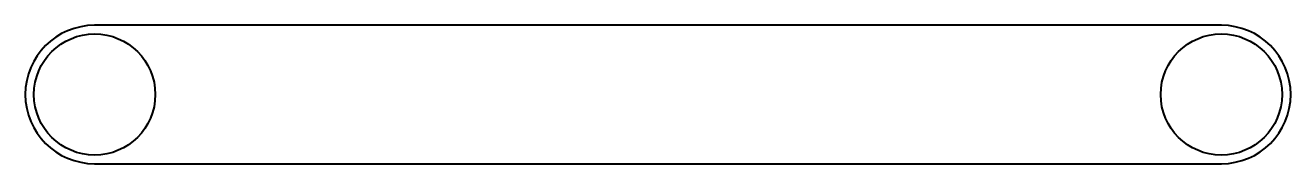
# Model space of a CAD drawing. Header units: millimetres. Extents: x -20 to 345, y -20 to 20.
import ezdxf

# ---------------------------------------------------------------- set-up
doc = ezdxf.new("R2010")
doc.units = ezdxf.units.MM
doc.layers.add('Visible', color=7, linetype='Continuous', lineweight=40)

msp = doc.modelspace()

# ---------------------------------------------------------------- linework, layer by layer
at = {"layer": 'Visible'}
for p, q in [((325, 20), (0, 20)), ((0, -20), (325, -20))]:
    msp.add_line(p, q, dxfattribs=at)
for centre in [(0, 0), (325, 0)]:
    msp.add_circle(centre, 17.5, dxfattribs=at)
for centre, start, end in [((0, 0), 90, 270), ((325, 0), 270, 90)]:
    msp.add_arc(centre, 20, start, end, dxfattribs=at)

doc.saveas('drawing.dxf')
